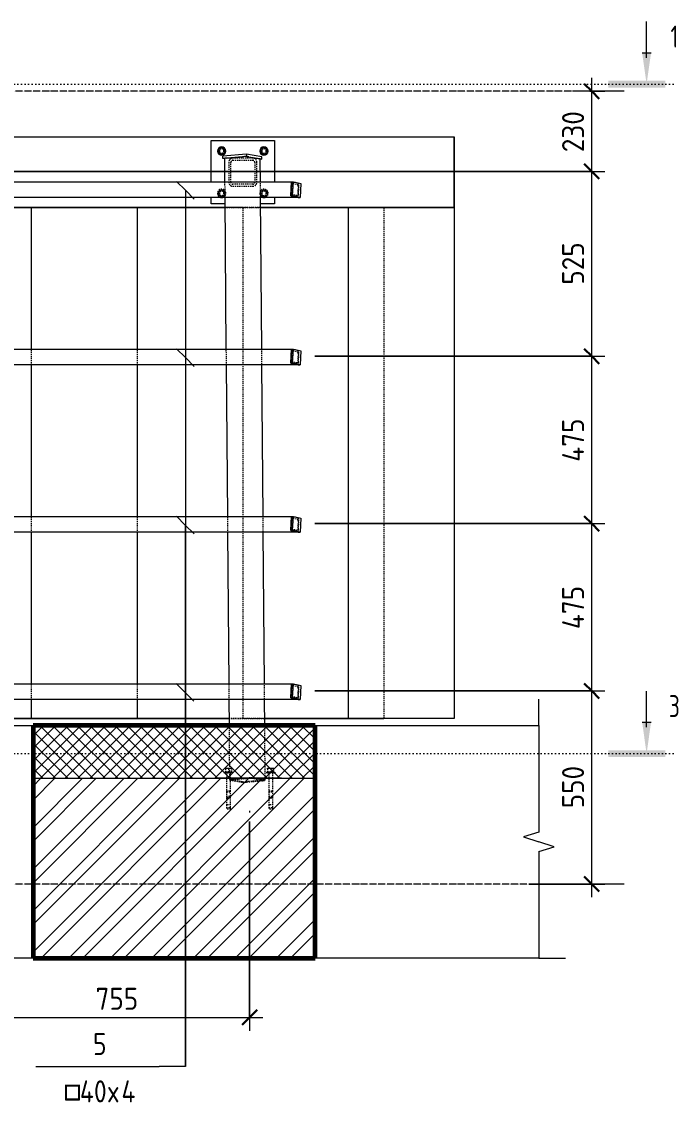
# Model space of a CAD drawing. Header units: millimetres. Extents: x 37710 to 88439, y -33428 to 33849.
# Drawn here: x 52605 to 54468, y 30525 to 33592 of the extents above; entities that cross this region are included whole.
import ezdxf

# ---------------------------------------------------------------- set-up
doc = ezdxf.new("R2010")
doc.units = ezdxf.units.MM
for name, pattern in [('01 Штриховая _4 мм_', [6, 3.5, -2.5]), ('02 Штрихпунктирная _20 мм_', [25, 20, -2.5, 0, -2.5]), ('04 Пунктир 10мм', [10, 0, -10])]:
    doc.linetypes.add(name, pattern=pattern)
for name, color, linetype, lineweight in [('AA_Dim', 7, 'Continuous', 9), ('AA_Dim-25', 7, 'Continuous', 9), ('AA_Linii', 7, 'Continuous', 9), ('AA_Oformlenie', 7, 'Continuous', 9), ('AA_Razrez', 7, 'Continuous', 9), ('AA_Vinoska', 7, 'Continuous', 9), ('AF_Balki', 7, 'Continuous', 20), ('AF_Element', 7, 'Continuous', 20), ('AF_Element_Опалубка', 253, 'Continuous', 20), ('AF_Perekritie', 7, 'Continuous', 20), ('AF_Stena', 7, 'Continuous', 60), ('AF_Stena_Опалубка', 253, 'Continuous', 20), ('KR_Colonna_KG', 7, 'Continuous', 20), ('KR_Detal', 7, 'Continuous', 20), ('KR_Fundament', 7, 'Continuous', 20), ('Оси', 7, 'Continuous', 9)]:
    doc.layers.add(name, color=color, linetype=linetype, lineweight=lineweight)
doc.styles.add('ISOCPEUR_1', font='isocpeur.ttf', dxfattribs={"width": 0.9, "height": 62.5})
doc.styles.add('ISOCPEUR_2', font='isocpeur.ttf', dxfattribs={"width": 0.85, "height": 62.5})
doc.styles.add('ISOCPEUR_3', font='isocpeur.ttf', dxfattribs={"width": 0.85, "height": 62.5})
doc.styles.add('ISOCPEUR_4', font='isocpeur.ttf', dxfattribs={"width": 0.7, "height": 62.5})
doc.dimstyles.new('05_Округл_5мм__прозр_', dxfattribs={"dimscale": 304.8, "dimtxt": 62.248823, "dimasz": 0.139436, "dimexe": 0.123031, "dimexo": 0.082021, "dimgap": 0.008202, "dimtad": 1, "dimdec": 0, "dimrnd": 5, "dimdsep": 46, "dimtxsty": 'ISOCPEUR_1', "dimblk1": 'OBLIQUE', "dimblk2": 'OBLIQUE', "dimsah": 1, "dimcen": 0.09, "dimdle": 0.123031, "dimazin": 0, "dimtfac": 1, "dimtdec": 4, "dimtix": 1, "dimtmove": 0, "dimatfit": 3, "dimfxl": 1, "dimtvp": 1, "dimtolj": 1, "dimtzin": 0, "dimlwd": 18, "dimlwe": 18, "dimarcsym": 2})

# ---------------------------------------------------------------- blocks, each defined once
blk = doc.blocks.new('Песок ср крупн - Песок ср крупн-3745068-Покрытие_КМ')
at = {"layer": 'AF_Element'}
for p, q in [((42840.1, 33065), (43239.6, 33065)), ((42840.1, 33065), (42840.1, 32662)), ((43340.9, 33065), (43989.1, 33065)), ((44090.4, 33065), (44400.6, 33065)), ((44400.6, 33065), (44440.1, 33065)), ((42840.1, 32619.6), (42840.1, 32187.1)), ((42840.1, 32144.7), (42840.1, 31712.1)), ((42840.1, 31669.8), (42840.1, 31615)), ((43251.3, 31615), (42840.1, 31615)), ((44000.8, 31615), (43352.6, 31615)), ((44400.6, 31615), (44102.1, 31615)), ((44440.1, 31615), (44400.6, 31615))]:
    blk.add_line(p, q, dxfattribs=at)
blk = doc.blocks.new('354_Прокат Лист _НесКаркас_РабПлоск_ - 354_Прокат Лист _НесКаркас_РабПлоск_-3812820-Покрытие_КМ')
at = {"layer": 'AF_Balki'}
for p, q in [((-40, -28.1), (-40, 90)), ((-40, 90), (140, 90)), ((140, 90), (140, -28.1)), ((-40, -90), (-40, -70.5)), ((-1, -90), (-40, -90)), ((140, -90), (100.2, -90)), ((140, -70.5), (140, -90))]:
    blk.add_line(p, q, dxfattribs=at)
blk = doc.blocks.new('354_Анкер клиновой _СоедНесК_РабПлоск_ - M12x120_20-3789180-Покрытие_КМ')
at = {"layer": 'KR_Detal'}
for start, end in [(120, 180), (90, 120), (60, 90), (360, 60), (180, 240), (240, 270), (270, 300), (300, 360)]:
    blk.add_arc((0, 0), 9, start, end, dxfattribs=at)
for points in [[(-9, 5.2), (-8.3, 5.6), (-6.8, 6.5), (-5.3, 7.3), (-4.5, 7.8)], [(-9, 0), (-9, 0.9), (-9, 2.7), (-9, 4.4), (-9, 5.2)], [(-4.5, 7.8), (-3.7, 8.2), (-2.2, 9.1), (-0.7, 10), (0, 10.4)], [(0, 10.4), (0.7, 10), (2.2, 9.1), (3.7, 8.2), (4.5, 7.8)], [(4.5, 7.8), (5.3, 7.3), (6.8, 6.5), (8.3, 5.6), (9, 5.2)], [(9, 5.2), (9, 4.4), (9, 2.7), (9, 0.9), (9, 0)], [(-9, -5.2), (-9, -4.4), (-9, -2.7), (-9, -0.9), (-9, 0)], [(-4.5, -7.8), (-5.3, -7.3), (-6.8, -6.5), (-8.3, -5.6), (-9, -5.2)], [(0, -10.4), (-0.7, -10), (-2.2, -9.1), (-3.7, -8.2), (-4.5, -7.8)], [(4.5, -7.8), (3.7, -8.2), (2.2, -9.1), (0.7, -10), (0, -10.4)], [(9, -5.2), (8.3, -5.6), (6.8, -6.5), (5.3, -7.3), (4.5, -7.8)], [(9, 0), (9, -0.9), (9, -2.7), (9, -4.4), (9, -5.2)]]:
    blk.add_open_spline(points, degree=3, dxfattribs=at)
blk = doc.blocks.new('354_Прокат Лист _НесКаркас_РабПлоск_ - 354_Прокат Лист _НесКаркас_РабПлоск_-3859046-Покрытие_КМ')
at = {"layer": 'AF_Balki'}
blk.add_line((44149.4, 31445), (43969.4, 31445), dxfattribs=at)
blk = doc.blocks.new('354_Прокат Лист _НесКаркас_РабПлоск_ - 354_Прокат Лист _НесКаркас_РабПлоск_-3844095-Покрытие_КМ')
at = {"layer": 'AF_Balki'}
for p, q in [((44176, 33098), (44178.4, 33137.8)), ((44178.4, 33137.8), (44183.4, 33137.8)), ((44181.1, 33098), (44183.4, 33137.8)), ((44183.4, 33137.8), (44204.8, 33133.4)), ((44204.8, 33133.4), (44202.5, 33093.6)), ((44181.1, 33098), (44176, 33098)), ((44176.2, 33098), (44197.4, 33093.6)), ((44202.5, 33093.6), (44181.1, 33098)), ((44197.4, 33093.6), (44202.3, 33093.6))]:
    blk.add_line(p, q, dxfattribs=at)
blk = doc.blocks.new('354_Прокат Лист _НесКаркас_РабПлоск_ - 354_Прокат Лист _НесКаркас_РабПлоск_-V11-Покрытие_КМ')
at = {"layer": 'AF_Balki'}
for p, q in [((44176, 32623.1), (44178.4, 32662.9)), ((44178.4, 32662.9), (44183.4, 32662.9)), ((44181.1, 32623.1), (44183.4, 32662.9)), ((44183.4, 32662.9), (44204.8, 32658.5)), ((44204.8, 32658.5), (44202.5, 32618.7)), ((44181.1, 32623.1), (44176, 32623.1)), ((44176.2, 32623.1), (44197.4, 32618.7)), ((44202.5, 32618.7), (44181.1, 32623.1)), ((44197.4, 32618.7), (44202.3, 32618.7))]:
    blk.add_line(p, q, dxfattribs=at)
blk = doc.blocks.new('354_Прокат Лист _НесКаркас_РабПлоск_ - 354_Прокат Лист _НесКаркас_РабПлоск_-V12-Покрытие_КМ')
at = {"layer": 'AF_Balki'}
for p, q in [((44176, 32148.2), (44178.4, 32188)), ((44178.4, 32188), (44183.4, 32188)), ((44181.1, 32148.2), (44183.4, 32188)), ((44183.4, 32188), (44204.8, 32183.6)), ((44204.8, 32183.6), (44202.5, 32143.8)), ((44181.1, 32148.2), (44176, 32148.2)), ((44176.2, 32148.2), (44197.4, 32143.8)), ((44202.5, 32143.8), (44181.1, 32148.2)), ((44197.4, 32143.8), (44202.3, 32143.8))]:
    blk.add_line(p, q, dxfattribs=at)
blk = doc.blocks.new('354_Прокат Лист _НесКаркас_РабПлоск_ - 354_Прокат Лист _НесКаркас_РабПлоск_-V13-Покрытие_КМ')
at = {"layer": 'AF_Balki'}
for p, q in [((44176, 31673.3), (44178.4, 31713)), ((44178.4, 31713), (44183.4, 31713)), ((44181.1, 31673.3), (44183.4, 31713)), ((44183.4, 31713), (44204.8, 31708.6)), ((44204.8, 31708.6), (44202.5, 31668.9)), ((44181.1, 31673.3), (44176, 31673.3)), ((44176.2, 31673.2), (44197.4, 31668.9)), ((44202.5, 31668.9), (44181.1, 31673.3)), ((44197.4, 31668.9), (44202.3, 31668.9))]:
    blk.add_line(p, q, dxfattribs=at)
blk = doc.blocks.new('354_Прокат Лист _НесКаркас_РабПлоск_ - 354_Прокат Лист _НесКаркас_РабПлоск_-V21-Покрытие_КМ')
at = {"layer": 'AF_Balki'}
for p, q in [((44050.8, 33215.8), (43983.3, 33210.3)), ((43983.4, 33204.4), (43983.3, 33210.3)), ((44050.8, 33209.8), (43983.4, 33204.4)), ((43987.7, 33203.6), (43983.6, 33204.3)), ((44093.8, 33208.4), (44050.8, 33215.8)), ((44050.8, 33215.8), (44050.8, 33209.8)), ((44050.8, 33209.8), (44093.9, 33202.5)), ((44093.8, 33202.4), (44089.3, 33202.1)), ((44093.9, 33202.5), (44093.8, 33208.4))]:
    blk.add_line(p, q, dxfattribs=at)
blk = doc.blocks.new('Лестница - Лестница-3665204-Покрытие_КМ')
at = {"layer": 'AF_Perekritie'}
for p, q in [((43440.1, 33065), (43340.9, 33065)), ((43440.1, 33065), (43740.1, 33065)), ((43440.1, 33065), (43440.1, 32662)), ((43740.1, 33065), (43989.1, 33065)), ((43740.1, 33065), (43740.1, 32662)), ((44090.4, 33065), (44340.1, 33065)), ((44340.1, 33065), (44640.1, 33065)), ((44340.1, 31615), (44340.1, 33065)), ((44640.1, 33065), (44640.1, 31615)), ((43440.1, 32619.6), (43440.1, 32187.1)), ((43740.1, 32619.6), (43740.1, 32187.1)), ((43440.1, 32144.7), (43440.1, 31712.1)), ((43740.1, 32144.7), (43740.1, 31712.1)), ((43440.1, 31669.8), (43440.1, 31615)), ((43740.1, 31669.8), (43740.1, 31615)), ((43352.6, 31615), (43440, 31615)), ((43740.1, 31615), (43440.1, 31615)), ((44000.8, 31615), (43740.1, 31615)), ((44340.1, 31615), (44102.1, 31615)), ((44640.1, 31615), (44340.1, 31615))]:
    blk.add_line(p, q, dxfattribs=at)
at = {"layer": 'AF_Perekritie', "linetype": '01 Штриховая _4 мм_'}
for p, q in [((44040, 33065), (43989.1, 33065)), ((43989.1, 33065), (44040.1, 33065)), ((44040.1, 33065), (44090.3, 33065)), ((44040.1, 33065), (44040.1, 31615)), ((43440.1, 32661.9), (43440.1, 32619.7)), ((43740.1, 32661.9), (43740.1, 32619.7)), ((43440.1, 32187), (43440.1, 32144.8)), ((43740.1, 32187), (43740.1, 32144.8)), ((43440.1, 31712), (43440.1, 31669.8)), ((43740.1, 31712), (43740.1, 31669.8)), ((44040.1, 31615), (44000.9, 31615)), ((44000.9, 31615), (44040, 31615)), ((44102.1, 31615), (44040.1, 31615))]:
    blk.add_line(p, q, dxfattribs=at)
blk = doc.blocks.new('354_Шайба_ГОСТ 11371-78_СоедНесК_РабПлоск_ - Шайба_ГОСТ 11371-78-V22-Покрытие_КМ')
at = {"layer": 'KR_Detal'}
for start, end in [(0, 180), (180, 0)]:
    blk.add_arc((0, 0), 12, start, end, dxfattribs=at)
at = {"layer": 'KR_Detal', "linetype": '01 Штриховая _4 мм_', "lineweight": 9}
for start, end in [(0, 180), (180, 360)]:
    blk.add_arc((0, 0), 6.5, start, end, dxfattribs=at)
blk = doc.blocks.new('354_Анкер клиновой _СоедНесК_РабПлоск_ - M12x120_20-V23-Покрытие_КМ')
at = {"layer": 'KR_Detal', "linetype": '01 Штриховая _4 мм_', "lineweight": 9}
for start, end in [(120, 180), (90, 120), (60, 90), (360, 60), (180, 240), (240, 270), (270, 300), (300, 360)]:
    blk.add_arc((0, 0), 9, start, end, dxfattribs=at)
for points in [[(-9, 5.2), (-8.3, 5.6), (-6.8, 6.5), (-5.3, 7.3), (-4.5, 7.8)], [(-9, 0), (-9, 0.9), (-9, 2.7), (-9, 4.4), (-9, 5.2)], [(-4.5, 7.8), (-3.7, 8.2), (-2.2, 9.1), (-0.7, 10), (0, 10.4)], [(0, 10.4), (0.7, 10), (2.2, 9.1), (3.7, 8.2), (4.5, 7.8)], [(4.5, 7.8), (5.3, 7.3), (6.8, 6.5), (8.3, 5.6), (9, 5.2)], [(9, 5.2), (9, 4.4), (9, 2.7), (9, 0.9), (9, 0)], [(-9, -5.2), (-9, -4.4), (-9, -2.7), (-9, -0.9), (-9, 0)], [(-4.5, -7.8), (-5.3, -7.3), (-6.8, -6.5), (-8.3, -5.6), (-9, -5.2)], [(0, -10.4), (-0.7, -10), (-2.2, -9.1), (-3.7, -8.2), (-4.5, -7.8)], [(4.5, -7.8), (3.7, -8.2), (2.2, -9.1), (0.7, -10), (0, -10.4)], [(9, -5.2), (8.3, -5.6), (6.8, -6.5), (5.3, -7.3), (4.5, -7.8)], [(9, 0), (9, -0.9), (9, -2.7), (9, -4.4), (9, -5.2)]]:
    blk.add_open_spline(points, degree=3, dxfattribs=at)
blk = doc.blocks.new('354_Шайба_ГОСТ 11371-78_СоедНесК_РабПлоск_ - Шайба_ГОСТ 11371-78-V24-Покрытие_КМ')
at = {"layer": 'KR_Detal', "linetype": '01 Штриховая _4 мм_', "lineweight": 9}
for radius, start, end in [(12, 0, 180), (6.5, 0, 180), (12, 299.1697, 0), (12, 180, 240.8303), (6.5, 180, 360)]:
    blk.add_arc((0, 0), radius, start, end, dxfattribs=at)
at = {"layer": 'KR_Detal'}
blk.add_arc((0, 0), 12, 241.0678, 298.9322, dxfattribs=at)
blk = doc.blocks.new('354_Анкер клиновой _СоедНесК_РабПлоск_ - M12x120_20-V25-Покрытие_КМ')
at = {"layer": 'KR_Detal', "linetype": '01 Штриховая _4 мм_', "lineweight": 9}
for p, q in [((43234.1, 31473.3), (43238.6, 31473.3)), ((43234.1, 31472.1), (43234.1, 31463.7)), ((43238.9, 31473.3), (43243.1, 31473.3)), ((43243.1, 31473.3), (43247.2, 31473.3)), ((43243.1, 31472.1), (43243.1, 31463.7)), ((43247.6, 31473.3), (43252.1, 31473.3)), ((43252.1, 31463.7), (43252.1, 31472.1)), ((43238.6, 31462.5), (43234.1, 31462.5)), ((43237.1, 31462.5), (43237.1, 31409.1)), ((43243.1, 31462.5), (43238.9, 31462.5)), ((43247.2, 31462.5), (43243.1, 31462.5)), ((43252.1, 31462.5), (43247.6, 31462.5)), ((43249.1, 31409.1), (43249.1, 31462.5)), ((43237.1, 31409.1), (43237.7, 31406.7)), ((43237.1, 31409.1), (43249.1, 31409.1)), ((43248.5, 31406.7), (43249.1, 31409.1)), ((43237.1, 31394.5), (43237.1, 31389.7)), ((43237.1, 31394.5), (43249.1, 31394.5)), ((43237.1, 31389.7), (43237.1, 31369.7)), ((43237.1, 31389.7), (43249.1, 31389.7)), ((43249.1, 31389.7), (43237.1, 31389.7)), ((43237.7, 31406.7), (43237.7, 31394.5)), ((43237.7, 31406.7), (43248.5, 31406.7)), ((43248.5, 31394.5), (43248.5, 31406.7)), ((43249.1, 31389.7), (43249.1, 31394.5)), ((43249.1, 31369.7), (43249.1, 31389.7)), ((43237.6, 31370.4), (43237.1, 31362.5)), ((43249.1, 31369.7), (43237.1, 31369.7)), ((43237.1, 31362.5), (43237.1, 31357.7)), ((43237.1, 31362.5), (43249.1, 31362.5)), ((43249.1, 31357.7), (43237.1, 31357.7)), ((43249.1, 31362.5), (43248.5, 31370.4)), ((43249.1, 31357.7), (43249.1, 31362.5))]:
    blk.add_line(p, q, dxfattribs=at)
for points in [[(43238.6, 31473.3), (43237.8, 31473.3), (43236.2, 31473.1), (43234.8, 31472.5), (43234.1, 31472.1)], [(43234.1, 31472.1), (43234.1, 31472.5), (43234.1, 31473.1), (43234.1, 31473.3), (43234.1, 31473.3)], [(43243.1, 31472.1), (43242.3, 31472.5), (43240.9, 31473.1), (43239.3, 31473.3), (43238.6, 31473.3)], [(43247.6, 31473.3), (43246.8, 31473.3), (43245.2, 31473.1), (43243.8, 31472.5), (43243.1, 31472.1)], [(43252.1, 31472.1), (43251.3, 31472.5), (43249.9, 31473.1), (43248.3, 31473.3), (43247.6, 31473.3)], [(43252.1, 31473.3), (43252.1, 31473.3), (43252.1, 31473.1), (43252.1, 31472.5), (43252.1, 31472.1)], [(43234.1, 31463.7), (43234.8, 31463.3), (43236.2, 31462.7), (43237.8, 31462.5), (43238.6, 31462.5)], [(43234.1, 31462.5), (43234.1, 31462.5), (43234.1, 31462.7), (43234.1, 31463.3), (43234.1, 31463.7)], [(43238.6, 31462.5), (43239.3, 31462.5), (43240.9, 31462.7), (43242.3, 31463.3), (43243.1, 31463.7)], [(43243.1, 31463.7), (43243.8, 31463.3), (43245.2, 31462.7), (43246.8, 31462.5), (43247.6, 31462.5)], [(43247.6, 31462.5), (43248.3, 31462.5), (43249.9, 31462.7), (43251.3, 31463.3), (43252.1, 31463.7)], [(43252.1, 31463.7), (43252.1, 31463.3), (43252.1, 31462.7), (43252.1, 31462.5), (43252.1, 31462.5)]]:
    blk.add_open_spline(points, degree=3, dxfattribs=at)
blk = doc.blocks.new('354_Шайба_ГОСТ 11371-78_СоедНесК_РабПлоск_ - Шайба_ГОСТ 11371-78-V26-Покрытие_КМ')
at = {"layer": 'KR_Detal', "linetype": '01 Штриховая _4 мм_', "lineweight": 9}
for p, q in [((43231.1, 31462.5), (43231.1, 31460)), ((43231.1, 31462.5), (43255.1, 31462.5)), ((43255.1, 31460), (43231.1, 31460)), ((43255.1, 31460), (43255.1, 31462.5))]:
    blk.add_line(p, q, dxfattribs=at)
blk = doc.blocks.new('253_Профиль гнутый сварной квадратный _НесКаркас_Балка_ - 80х6-3862067-Покрытие_КМ')
at = {"layer": 'AF_Balki'}
for p, q in [((43988, 33204), (43988.5, 33136.9)), ((43993.5, 33205.2), (44040.7, 33209)), ((44057.3, 33208.7), (44087.4, 33203.6)), ((44089.8, 33136.9), (44089.3, 33202.8)), ((43988.8, 33094.5), (43992.3, 32662)), ((44093.7, 32662), (44090.2, 33094.5)), ((43992.7, 32619.6), (43996.2, 32187.1)), ((44097.5, 32187.1), (44094, 32619.6)), ((43996.5, 32144.7), (44000, 31712.1)), ((44101.3, 31712.1), (44097.8, 32144.7)), ((44000.4, 31669.8), (44001, 31595)), ((44102.3, 31595), (44101.7, 31669.8))]:
    blk.add_line(p, q, dxfattribs=at)
at = {"layer": 'AF_Balki', "linetype": '01 Штриховая _4 мм_', "lineweight": 9}
for p, q in [((43988.5, 33136.8), (43988.8, 33094.6)), ((44090.2, 33094.6), (44089.8, 33136.8)), ((43992.3, 32661.9), (43992.7, 32619.7)), ((44094, 32619.7), (44093.7, 32661.9)), ((43996.2, 32187), (43996.5, 32144.8)), ((44097.8, 32144.8), (44097.5, 32187)), ((44000, 31712), (44000.4, 31669.8)), ((44101.7, 31669.8), (44101.3, 31712)), ((44001, 31595), (44002.2, 31440.7)), ((44103.5, 31439.5), (44102.3, 31595)), ((44004.1, 31439.9), (44034.3, 31434.8)), ((44054.9, 31445.7), (44007.7, 31441.9)), ((44039.3, 31435.2), (44009.2, 31440.4)), ((44011, 31441.3), (44058.2, 31445.1)), ((44094.8, 31438.9), (44047.6, 31435.1)), ((44050.8, 31434.5), (44098, 31438.3)), ((44066.4, 31445), (44096.6, 31439.8)), ((44101.7, 31440.3), (44071.5, 31445.4))]:
    blk.add_line(p, q, dxfattribs=at)
at = {"layer": 'AF_Balki'}
for centre, start_param, end_param in [((44000, 33204.1), 2.138552, 3.141593), ((44047.1, 33207.9), 0.567756, 2.138405), ((44077.3, 33202.7), 0.044157, 0.567756)]:
    blk.add_ellipse(centre, major_axis=(12, 0.1), ratio=0.114319, start_param=start_param, end_param=end_param, dxfattribs=at)
at = {"layer": 'AF_Balki', "linetype": '01 Штриховая _4 мм_', "lineweight": 9}
for centre, major_axis, start_param, end_param in [((44014.2, 31440.8), (12, 0.1), 2.138552, 3.103965), ((44014.2, 31440.8), (12, 0.1), 3.185749, 3.709348), ((44014.2, 31440.8), (6, 0.05), 2.138552, 3.709348), ((44061.4, 31444.6), (12, 0.1), 0.567756, 2.138552), ((44061.4, 31444.6), (6, 0.05), 0.567756, 2.138552), ((44091.5, 31439.4), (6, 0.05), 5.280145, 6.065543), ((44091.5, 31439.4), (6, 0.05), 0.044157, 0.567756), ((44091.5, 31439.4), (12, 0.1), 5.280145, 6.283185), ((44091.5, 31439.4), (12, 0.1), 0.044157, 0.567756), ((44044.4, 31435.6), (12, 0.1), 3.709348, 5.280145), ((44044.4, 31435.6), (6, 0.05), 3.709348, 5.280145)]:
    blk.add_ellipse(centre, major_axis=major_axis, ratio=0.114319, start_param=start_param, end_param=end_param, dxfattribs=at)
blk = doc.blocks.new('011_ЛинияОбрыва _ЭлУзла_Линия_ - Тип 1-3698684-Покрытие_КМ')
at = {"layer": 'AA_Oformlenie'}
for p, q in [((0, 0), (302.5, 0)), ((358.2, 0), (660, 0))]:
    blk.add_line(p, q, dxfattribs=at)
blk = doc.blocks.new('011_ЛинияОбрыва _ЭлУзла_Линия_ - Тип 1-3699770-Покрытие_КМ')
at = {"layer": 'AA_Oformlenie'}
blk.add_line((0, 0), (3692.5, 0), dxfattribs=at)
blk = doc.blocks.new('DIMBLOCK24-Покрытие_КМ')
at = {"layer": 'AA_Dim-25', "lineweight": 18}
for p, q in [((52495.3, 31391.2), (52495.3, 30728.8)), ((52495.3, 30766.3), (52495.3, 31391.2)), ((53251.7, 31322.8), (53251.7, 30728.8)), ((53251.7, 30766.3), (53251.7, 31322.8)), ((52495.3, 30766.3), (53289.2, 30766.3))]:
    blk.add_line(p, q, dxfattribs=at)
at = {"layer": 'AA_Dim-25', "lineweight": 30}
for p, q in [((52495.3, 30766.3), (52474.1, 30745.1)), ((52495.3, 30766.3), (52516.6, 30787.6)), ((53251.7, 30766.3), (53230.5, 30745.1)), ((53251.7, 30766.3), (53273, 30787.6))]:
    blk.add_line(p, q, dxfattribs=at)
at = {"layer": 'AA_Dim-25', "color": 0, "lineweight": 18, "insert": (52814.3, 30850.5), "char_height": 62.5, "width": 142.215, "attachment_point": 1, "line_spacing_factor": 1.149209, "style": 'ISOCPEUR_1'}
blk.add_mtext('755', dxfattribs=at)
blk = doc.blocks.new('_Oblique')
at = {"color": 0, "linetype": 'ByBlock', "lineweight": -2}
blk.add_line((-0.5, -0.5), (0.5, 0.5), dxfattribs=at)
blk = doc.blocks.new('043_М_Балки_Полка - Позиция_Наименование_дп14 _засечки_-3817503-Покрытие_КМ')
at = {"layer": 'AA_Vinoska'}
blk.add_line((-7, 0), (7, 0), dxfattribs=at)
blk = doc.blocks.new('DIMBLOCK25-Покрытие_КМ')
at = {"layer": 'AA_Dim-25', "lineweight": 30}
for p, q in [((54222.2, 31693.1), (54201, 31714.4)), ((54222.2, 31693.1), (54243.5, 31671.9)), ((54222.2, 31145), (54201, 31166.2)), ((54222.2, 31145), (54243.5, 31123.7))]:
    blk.add_line(p, q, dxfattribs=at)
at = {"layer": 'AA_Dim-25', "lineweight": 18}
for p, q in [((53436.6, 31693.1), (54259.7, 31693.1)), ((54222.2, 31693.1), (53436.6, 31693.1)), ((54222.2, 31107.5), (54222.2, 31693.1)), ((54044.1, 31145), (54259.7, 31145)), ((54222.2, 31145), (54044.1, 31145))]:
    blk.add_line(p, q, dxfattribs=at)
at = {"layer": 'AA_Dim-25', "color": 0, "lineweight": 18, "insert": (54138.1, 31359.8), "char_height": 62.5, "width": 142.215, "attachment_point": 1, "rotation": 90, "line_spacing_factor": 1.149209, "style": 'ISOCPEUR_1'}
blk.add_mtext('550', dxfattribs=at)
blk = doc.blocks.new('DIMBLOCK26-Покрытие_КМ')
at = {"layer": 'AA_Dim-25', "lineweight": 30}
for p, q in [((54222.2, 32168.1), (54201, 32189.3)), ((54222.2, 32168.1), (54243.5, 32146.8)), ((54222.2, 31693.1), (54201, 31714.4)), ((54222.2, 31693.1), (54243.5, 31671.9))]:
    blk.add_line(p, q, dxfattribs=at)
at = {"layer": 'AA_Dim-25', "lineweight": 18}
for p, q in [((53436.6, 32168.1), (54259.7, 32168.1)), ((54222.2, 32168.1), (53436.6, 32168.1)), ((54222.2, 31693.1), (54222.2, 32168.1)), ((53436.6, 31693.1), (54259.7, 31693.1)), ((54222.2, 31693.1), (53436.6, 31693.1))]:
    blk.add_line(p, q, dxfattribs=at)
at = {"layer": 'AA_Dim-25', "color": 0, "lineweight": 18, "insert": (54138.1, 31868.4), "char_height": 62.5, "width": 149.397, "attachment_point": 1, "rotation": 90, "line_spacing_factor": 1.149209, "style": 'ISOCPEUR_1'}
blk.add_mtext('475', dxfattribs=at)
blk = doc.blocks.new('DIMBLOCK27-Покрытие_КМ')
at = {"layer": 'AA_Dim-25', "lineweight": 18}
for p, q in [((53436.6, 32643), (54259.7, 32643)), ((54222.2, 32643), (53436.6, 32643)), ((54222.2, 32168.1), (54222.2, 32643)), ((53436.6, 32168.1), (54259.7, 32168.1)), ((54222.2, 32168.1), (53436.6, 32168.1))]:
    blk.add_line(p, q, dxfattribs=at)
at = {"layer": 'AA_Dim-25', "lineweight": 30}
for p, q in [((54222.2, 32643), (54201, 32664.2)), ((54222.2, 32643), (54243.5, 32621.7)), ((54222.2, 32168.1), (54201, 32189.3)), ((54222.2, 32168.1), (54243.5, 32146.8))]:
    blk.add_line(p, q, dxfattribs=at)
at = {"layer": 'AA_Dim-25', "color": 0, "lineweight": 18, "insert": (54138.1, 32343.3), "char_height": 62.5, "width": 149.397, "attachment_point": 1, "rotation": 90, "line_spacing_factor": 1.149209, "style": 'ISOCPEUR_1'}
blk.add_mtext('475', dxfattribs=at)
blk = doc.blocks.new('DIMBLOCK28-Покрытие_КМ')
at = {"layer": 'AA_Dim-25', "lineweight": 30}
for p, q in [((54222.2, 33167.2), (54201, 33188.4)), ((54222.2, 33167.2), (54243.5, 33145.9)), ((54222.2, 32643), (54201, 32664.2)), ((54222.2, 32643), (54243.5, 32621.7))]:
    blk.add_line(p, q, dxfattribs=at)
at = {"layer": 'AA_Dim-25', "lineweight": 18}
for p, q in [((47697.3, 33167.2), (54259.7, 33167.2)), ((54222.2, 33167.2), (47697.3, 33167.2)), ((54222.2, 32643), (54222.2, 33167.2)), ((53436.6, 32643), (54259.7, 32643)), ((54222.2, 32643), (53436.6, 32643))]:
    blk.add_line(p, q, dxfattribs=at)
at = {"layer": 'AA_Dim-25', "color": 0, "lineweight": 18, "insert": (54138.1, 32845.8), "char_height": 62.5, "width": 142.215, "attachment_point": 1, "rotation": 90, "line_spacing_factor": 1.149209, "style": 'ISOCPEUR_1'}
blk.add_mtext('525', dxfattribs=at)
blk = doc.blocks.new('DIMBLOCK29-Покрытие_КМ')
at = {"layer": 'AA_Dim-25', "lineweight": 18}
for p, q in [((54222.2, 33167.2), (54222.2, 33432.5)), ((54217.2, 33395), (54259.7, 33395)), ((54222.2, 33395), (54217.2, 33395)), ((47697.3, 33167.2), (54259.7, 33167.2)), ((54222.2, 33167.2), (47697.3, 33167.2))]:
    blk.add_line(p, q, dxfattribs=at)
at = {"layer": 'AA_Dim-25', "lineweight": 30}
for p, q in [((54222.2, 33395), (54201, 33416.2)), ((54222.2, 33395), (54243.5, 33373.7)), ((54222.2, 33167.2), (54201, 33188.4)), ((54222.2, 33167.2), (54243.5, 33145.9))]:
    blk.add_line(p, q, dxfattribs=at)
at = {"layer": 'AA_Dim-25', "color": 0, "lineweight": 18, "insert": (54138.1, 33221.8), "char_height": 62.5, "width": 142.215, "attachment_point": 1, "rotation": 90, "line_spacing_factor": 1.149209, "style": 'ISOCPEUR_1'}
blk.add_mtext('230', dxfattribs=at)
blk = doc.blocks.new('Разрез - Номер узла_ спереди-394134-Покрытие_КМ')
at = {"layer": 'AA_Razrez'}
for points in [[(7.33, 0.4), (7.33, -0.39), (0.87, -0.39), (0.87, 0.4)], [(3.5, -3.53), (2.5, -3.53), (3, 0)]]:
    blk.add_hatch(color=256, dxfattribs=at).paths.add_polyline_path(points)
for p, q in [((2.5, -3.53), (3.5, -3.53)), ((3, -3), (3, -7.1))]:
    blk.add_line(p, q, dxfattribs=at)

msp = doc.modelspace()

# ---------------------------------------------------------------- hatches: boundary and pattern name
at = {"layer": 'AF_Stena', "lineweight": 9}
h = msp.add_hatch(dxfattribs=at)
h.set_pattern_fill('FP_1', color=256, style=0, pattern_type=2)
h.set_pattern_definition([(45, (9192.264, 0), (-17.67767, 17.67767), []), (135, (9192.264, 0), (-17.67767, -17.67767), [])])
h.paths.add_polyline_path([(53199.086, 31445), (53437.3254, 31445), (53437.3254, 31595), (52637.3254, 31595), (52637.3254, 31445), (53185.5928, 31445)])
h.paths.add_polyline_path([(50770.3159, 31445), (50867.3254, 31445), (50867.3254, 31595), (49217.3254, 31595), (49217.3254, 31445), (50743.3296, 31445)])
h = msp.add_hatch(dxfattribs=at)
h.set_pattern_fill('FP_2', color=256, style=0, pattern_type=2)
h.set_pattern_definition([(45, (9192.26, 0), (-58.93311, 58.93311), []), (45, (9231.55, 0), (-58.93311, 58.93311), [])])
h.paths.add_polyline_path([(53437.3254, 30935), (53437.3254, 31445), (52637.3254, 31445), (52637.3254, 30935), (53064.1543, 30935)])
h.paths.add_polyline_path([(50867.3254, 30935), (50867.3254, 31445), (49217.3254, 31445), (49217.3254, 30935), (50324.1711, 30935), (50324.1711, 30954.6264), (50352.3254, 30954.6264), (50352.3254, 30935), (50366.0754, 30978.3013), (50379.8254, 30935), (50473.4662, 30935)])

# ---------------------------------------------------------------- linework, layer by layer
at = {"layer": 'AA_Linii', "lineweight": 20}
msp.add_line((53251.7101, 31352.842), (53251.7101, 31347.842), dxfattribs=at)
at = {"layer": 'AA_Razrez', "linetype": '04 Пунктир 10мм'}
for p, q in [((54452.8183, 33415), (47053.0379, 33415)), ((54452.8183, 31515), (47088.6624, 31515))]:
    msp.add_line(p, q, dxfattribs=at)
at = {"layer": 'AA_Vinoska'}
for p, q in [((53069.6554, 33113.6486), (53044.6554, 33138.6486)), ((53069.6554, 33113.6486), (53094.6554, 33088.6486)), ((53069.6554, 33113.6486), (53069.6554, 30627.1304)), ((53069.2742, 32638.7476), (53044.2742, 32663.7476)), ((53069.2742, 32638.7476), (53094.2742, 32613.7476)), ((53069.2742, 32638.7476), (53069.2742, 30627.1304)), ((53068.8897, 32163.8486), (53043.8897, 32188.8486)), ((53068.8897, 32163.8486), (53093.8897, 32138.8486)), ((53068.8897, 32163.8486), (53068.8897, 30627.1304)), ((53068.7149, 31688.8837), (53043.7149, 31713.8837)), ((53068.7149, 31688.8837), (53093.7149, 31663.8837)), ((53068.7149, 31688.8837), (53068.7149, 30627.1304)), ((54072.3254, 31595), (54072.3254, 31670)), ((54072.3254, 31292.5), (54029.0242, 31278.75)), ((54029.0242, 31278.75), (54072.3254, 31265)), ((54115.6505, 31250.9228), (54072.3254, 31265)), ((54072.3254, 31236.8457), (54115.6505, 31250.9228)), ((54072.3254, 30935), (54147.3254, 30935)), ((53069.6554, 30627.1304), (52995.3707, 30627.1304)), ((53068.7149, 30627.1304), (52995.3707, 30627.1304)), ((53068.8897, 30627.1304), (52995.3707, 30627.1304)), ((53069.2742, 30627.1304), (52995.3707, 30627.1304))]:
    msp.add_line(p, q, dxfattribs=at)
at = {"layer": 'AF_Balki'}
for p, q in [((53370.5985, 33136.9521), (51808.7917, 33136.9521)), ((53370.1778, 33129.8258), (53368.7696, 33105.9693)), ((51820.2006, 33094.4745), (53385.8592, 33094.4745)), ((53372.5726, 33097.1435), (53385.3898, 33094.5224)), ((53370.5985, 32662.0511), (51808.7918, 32662.0511)), ((53370.1778, 32654.9248), (53368.7696, 32631.0683)), ((51820.2007, 32619.5735), (53385.8591, 32619.5735)), ((53372.5725, 32622.2425), (53385.3897, 32619.6213)), ((53370.5984, 32187.152), (51808.7919, 32187.152)), ((53370.1778, 32180.0257), (53368.7695, 32156.1693)), ((51820.2007, 32144.6744), (53385.859, 32144.6744)), ((53372.5725, 32147.3434), (53385.3896, 32144.7223)), ((53370.5984, 31712.1871), (51808.7919, 31712.1871)), ((53370.1778, 31705.0609), (53368.7695, 31681.2044)), ((51820.2007, 31669.7096), (53385.859, 31669.7096)), ((53372.5725, 31672.3786), (53385.3896, 31669.7574))]:
    msp.add_line(p, q, dxfattribs=at)
at = {"layer": 'AF_Balki', "linetype": '01 Штриховая _4 мм_', "lineweight": 9}
for p, q in [((53374.4502, 33136.9521), (53370.6403, 33136.9521)), ((53370.9058, 33105.5325), (53372.314, 33129.3889)), ((53374.685, 33132.9281), (53387.5022, 33130.307)), ((53387.7369, 33134.2831), (53374.9197, 33136.9042)), ((53389.4037, 33125.8941), (53387.9954, 33102.0376)), ((53390.1316, 33101.6008), (53391.5399, 33125.4572)), ((53385.6245, 33098.4984), (53372.8073, 33101.1196)), ((53374.4502, 32662.0511), (53370.6403, 32662.0511)), ((53370.9058, 32630.6315), (53372.314, 32654.4879)), ((53374.6849, 32658.0271), (53387.502, 32655.406)), ((53387.7368, 32659.3821), (53374.9196, 32662.0032)), ((53389.4035, 32650.9931), (53387.9953, 32627.1366)), ((53390.1315, 32626.6998), (53391.5397, 32650.5562)), ((53385.6244, 32623.5974), (53372.8073, 32626.2185)), ((53374.4501, 32187.152), (53370.6403, 32187.152)), ((53370.9057, 32155.7324), (53372.314, 32179.5888)), ((53374.6848, 32183.1281), (53387.5019, 32180.5069)), ((53387.7366, 32184.483), (53374.9195, 32187.1041)), ((53389.4034, 32176.094), (53387.9952, 32152.2376)), ((53390.1314, 32151.8007), (53391.5396, 32175.6571)), ((53385.6243, 32148.6983), (53372.8072, 32151.3195)), ((53374.4501, 31712.1871), (53370.6403, 31712.1871)), ((53370.9057, 31680.7676), (53372.314, 31704.624)), ((53374.6848, 31708.1632), (53387.5019, 31705.5421)), ((53387.7366, 31709.5182), (53374.9195, 31712.1393)), ((53389.4034, 31701.1292), (53387.9952, 31677.2727)), ((53390.1314, 31676.8359), (53391.5396, 31700.6923)), ((53385.6243, 31673.7335), (53372.8072, 31676.3546))]:
    msp.add_line(p, q, dxfattribs=at)
for centre, major_axis, ratio, start_param, end_param in [((53374.4502, 33128.9521), (0, 8), 0.537264114, 0.067831337, 1.461364183), ((53374.4502, 33128.9521), (0, 4), 0.537264114, 6.173753163, 7.74454949), ((53374.4502, 33128.9521), (0, 8), 0.537264114, 6.173753163, 6.283185307), ((53387.2675, 33126.3309), (0, 4), 0.537264114, 4.602956836, 6.173753163), ((53387.2675, 33126.3309), (0, 8), 0.537264114, 4.602956836, 6.173753163), ((53373.042, 33105.0956), (0, 8), 0.537264114, 1.461364183, 3.032160509), ((53373.042, 33105.0956), (0, 4), 0.537264114, 1.461364183, 3.032160509), ((53385.8592, 33102.4745), (0, 4), 0.537264114, 3.032160509, 4.602956836), ((53385.8592, 33102.4745), (0, 8), 0.537264114, 3.141592654, 4.602956836), ((53374.4502, 32654.0511), (0, 8), 0.5372616, 0.067831469, 1.461364183), ((53374.4502, 32654.0511), (0, 4), 0.5372616, 6.173753163, 7.74454949), ((53374.4502, 32654.0511), (0, 8), 0.5372616, 6.173753163, 6.283185307), ((53387.2673, 32651.4299), (0, 4), 0.5372616, 4.602956836, 6.173753163), ((53387.2673, 32651.4299), (0, 8), 0.5372616, 4.602956836, 6.173753163), ((53373.042, 32630.1946), (0, 8), 0.5372616, 1.461364183, 3.032160509), ((53373.042, 32630.1946), (0, 4), 0.5372616, 1.461364183, 3.032160509), ((53385.8591, 32627.5735), (0, 4), 0.5372616, 3.032160509, 4.602956836), ((53385.8591, 32627.5735), (0, 8), 0.5372616, 3.141592654, 4.602956836), ((53374.4501, 32179.152), (0, 8), 0.537259011, 0.067831605, 1.461364183), ((53374.4501, 32179.152), (0, 4), 0.537259011, 6.173753163, 7.74454949), ((53374.4501, 32179.152), (0, 8), 0.537259011, 6.173753163, 6.283185307), ((53387.2672, 32176.5309), (0, 4), 0.537259011, 4.602956836, 6.173753163), ((53387.2672, 32176.5309), (0, 8), 0.537259011, 4.602956836, 6.173753163), ((53373.0419, 32155.2956), (0, 8), 0.537259011, 1.461364183, 3.032160509), ((53373.0419, 32155.2956), (0, 4), 0.537259011, 1.461364183, 3.032160509), ((53385.859, 32152.6744), (0, 4), 0.537259011, 3.032160509, 4.602956836), ((53385.859, 32152.6744), (0, 8), 0.537259011, 3.141592654, 4.602956836), ((53374.4501, 31704.1871), (0, 8), 0.537258866, 0.067831612, 1.461364183), ((53374.4501, 31704.1871), (0, 4), 0.537258866, 6.173753163, 7.74454949), ((53374.4501, 31704.1871), (0, 8), 0.537258866, 6.173753163, 6.283185307), ((53387.2672, 31701.566), (0, 4), 0.537258866, 4.602956836, 6.173753163), ((53387.2672, 31701.566), (0, 8), 0.537258866, 4.602956836, 6.173753163), ((53373.0419, 31680.3307), (0, 8), 0.537258866, 1.461364183, 3.032160509), ((53373.0419, 31680.3307), (0, 4), 0.537258866, 1.461364183, 3.032160509), ((53385.859, 31677.7096), (0, 4), 0.537258866, 3.032160509, 4.602956836), ((53385.859, 31677.7096), (0, 8), 0.537258866, 3.141592654, 4.602956836)]:
    msp.add_ellipse(centre, major_axis=major_axis, ratio=ratio, start_param=start_param, end_param=end_param, dxfattribs=at)
at = {"layer": 'AF_Stena', "linetype": '01 Штриховая _4 мм_', "lineweight": 20}
for p, q in [((53282.5764, 33065), (53181.4107, 33065)), ((53632.3254, 33065), (53632.3254, 31615))]:
    msp.add_line(p, q, dxfattribs=at)
at = {"layer": 'AF_Stena_Опалубка'}
for p, q in [((47872.3254, 33265), (53832.3254, 33265)), ((53832.3254, 33065), (53832.3254, 33265)), ((53181.3611, 33065), (52533.1202, 33065)), ((53832.3254, 33065), (53282.626, 33065)), ((50867.3254, 31595), (52637.3254, 31595)), ((53437.3254, 31595), (54072.3254, 31595)), ((52637.3254, 31445), (53437.3254, 31445)), ((52637.3254, 30935), (50867.3254, 30935)), ((54072.3254, 30935), (53437.3254, 30935))]:
    msp.add_line(p, q, dxfattribs=at)
at = {"layer": 'AF_Stena_Опалубка', "lineweight": 60}
for p, q in [((53437.3254, 31595), (52637.3254, 31595)), ((52637.3254, 31595), (52637.3254, 30935)), ((53437.3254, 30935), (53437.3254, 31595)), ((52637.3254, 30935), (53437.3254, 30935))]:
    msp.add_line(p, q, dxfattribs=at)
at = {"layer": 'KR_Colonna_KG', "linetype": '01 Штриховая _4 мм_', "lineweight": 9}
for p, q in [((53192.3254, 33193), (53192.3254, 33137)), ((53198.3254, 33137), (53198.3254, 33193)), ((53260.3254, 33205), (53204.3254, 33205)), ((53204.3254, 33199), (53260.3254, 33199)), ((53266.3254, 33193), (53266.3254, 33137)), ((53272.3254, 33137), (53272.3254, 33193)), ((53260.3254, 33131), (53204.3254, 33131)), ((53204.3254, 33125), (53260.3254, 33125))]:
    msp.add_line(p, q, dxfattribs=at)
for centre, radius, start, end in [((53204.3254, 33193), 12, 90, 180), ((53204.3254, 33193), 6, 90, 180), ((53260.3254, 33193), 12, 0, 90), ((53260.3254, 33193), 6, 0, 90), ((53204.3254, 33137), 12, 180, 270), ((53204.3254, 33137), 6, 180, 270), ((53260.3254, 33137), 12, 270, 0), ((53260.3254, 33137), 6, 270, 0)]:
    msp.add_arc(centre, radius, start, end, dxfattribs=at)
at = {"layer": 'KR_Fundament'}
for p, q in [((47672.3254, 33265), (53832.3254, 33265)), ((53832.3254, 33265), (53832.3254, 31615)), ((52544.8793, 31615), (53193.1007, 31615)), ((53294.3815, 31615), (53632.3254, 31615)), ((53832.3254, 31615), (53632.375, 31615))]:
    msp.add_line(p, q, dxfattribs=at)
at = {"layer": 'KR_Fundament', "linetype": '01 Штриховая _4 мм_', "lineweight": 9}
msp.add_line((53193.1504, 31615), (53294.3319, 31615), dxfattribs=at)
at = {"layer": 'Оси', "linetype": '02 Штрихпунктирная _20 мм_'}
for p, q in [((54188.7819, 33395), (47579.7038, 33395)), ((54188.7819, 31145), (47579.7038, 31145))]:
    msp.add_line(p, q, dxfattribs=at)
at = {"layer": 'Оси'}
for p, q in [((54313.7819, 33395), (54188.7819, 33395)), ((54313.7819, 31145), (54188.7819, 31145))]:
    msp.add_line(p, q, dxfattribs=at)

# ---------------------------------------------------------------- block references
at = {"layer": 'AA_Oformlenie'}
for name, p, rotation in [('011_ЛинияОбрыва _ЭлУзла_Линия_ - Тип 1-3698684-Покрытие_КМ', (54072.3254, 31595), 270), ('011_ЛинияОбрыва _ЭлУзла_Линия_ - Тип 1-3699770-Покрытие_КМ', (54072.3254, 30935), 180)]:
    msp.add_blockref(name, p, dxfattribs=dict(at, rotation=rotation))
at = {"layer": 'AA_Razrez', "xscale": 24.99999999999999, "yscale": 24.99999999999999, "zscale": 24.99999999999999, "rotation": 180}
for p in [(54452.8183, 33415), (54452.8183, 31515)]:
    msp.add_blockref('Разрез - Номер узла_ спереди-394134-Покрытие_КМ', p, dxfattribs=at)
at = {"layer": 'AA_Vinoska', "xscale": 24.99999999999999, "yscale": 24.99999999999999, "zscale": 24.99999999999999}
msp.add_blockref('043_М_Балки_Полка - Позиция_Наименование_дп14 _засечки_-3817503-Покрытие_КМ', (52820.3707, 30627.1304), dxfattribs=at)
at = {"layer": 'AF_Balki'}
for name, p in [('354_Прокат Лист _НесКаркас_РабПлоск_ - 354_Прокат Лист _НесКаркас_РабПлоск_-3812820-Покрытие_КМ', (53182.3254, 33165)), ('354_Прокат Лист _НесКаркас_РабПлоск_ - 354_Прокат Лист _НесКаркас_РабПлоск_-V21-Покрытие_КМ', (9192.2638, 0)), ('354_Прокат Лист _НесКаркас_РабПлоск_ - 354_Прокат Лист _НесКаркас_РабПлоск_-3844095-Покрытие_КМ', (9192.2638, 0)), ('354_Прокат Лист _НесКаркас_РабПлоск_ - 354_Прокат Лист _НесКаркас_РабПлоск_-V11-Покрытие_КМ', (9192.2638, 0)), ('354_Прокат Лист _НесКаркас_РабПлоск_ - 354_Прокат Лист _НесКаркас_РабПлоск_-V12-Покрытие_КМ', (9192.2638, 0)), ('354_Прокат Лист _НесКаркас_РабПлоск_ - 354_Прокат Лист _НесКаркас_РабПлоск_-V13-Покрытие_КМ', (9192.2638, 0)), ('354_Прокат Лист _НесКаркас_РабПлоск_ - 354_Прокат Лист _НесКаркас_РабПлоск_-3859046-Покрытие_КМ', (9192.2638, 0))]:
    msp.add_blockref(name, p, dxfattribs=at)
at = {"layer": 'AF_Balki', "linetype": '01 Штриховая _4 мм_', "lineweight": 9}
msp.add_blockref('253_Профиль гнутый сварной квадратный _НесКаркас_Балка_ - 80х6-3862067-Покрытие_КМ', (9192.2638, 0), dxfattribs=at)
at = {"layer": 'AF_Element_Опалубка'}
msp.add_blockref('Песок ср крупн - Песок ср крупн-3745068-Покрытие_КМ', (9192.2638, 0), dxfattribs=at)
at = {"layer": 'AF_Perekritie', "linetype": '01 Штриховая _4 мм_'}
msp.add_blockref('Лестница - Лестница-3665204-Покрытие_КМ', (9192.2638, 0), dxfattribs=at)
at = {"layer": 'KR_Detal', "linetype": '01 Штриховая _4 мм_', "lineweight": 9}
for name, p in [('354_Шайба_ГОСТ 11371-78_СоедНесК_РабПлоск_ - Шайба_ГОСТ 11371-78-V22-Покрытие_КМ', (53172.3254, 33225)), ('354_Шайба_ГОСТ 11371-78_СоедНесК_РабПлоск_ - Шайба_ГОСТ 11371-78-V22-Покрытие_КМ', (53292.3254, 33225)), ('354_Шайба_ГОСТ 11371-78_СоедНесК_РабПлоск_ - Шайба_ГОСТ 11371-78-V24-Покрытие_КМ', (53172.3254, 33105)), ('354_Анкер клиновой _СоедНесК_РабПлоск_ - M12x120_20-V23-Покрытие_КМ', (53172.3254, 33105)), ('354_Шайба_ГОСТ 11371-78_СоедНесК_РабПлоск_ - Шайба_ГОСТ 11371-78-V24-Покрытие_КМ', (53292.3254, 33105)), ('354_Анкер клиновой _СоедНесК_РабПлоск_ - M12x120_20-V23-Покрытие_КМ', (53292.3254, 33105)), ('354_Анкер клиновой _СоедНесК_РабПлоск_ - M12x120_20-V25-Покрытие_КМ', (9948.6498, 0)), ('354_Анкер клиновой _СоедНесК_РабПлоск_ - M12x120_20-V25-Покрытие_КМ', (9948.6499, 0)), ('354_Анкер клиновой _СоедНесК_РабПлоск_ - M12x120_20-V25-Покрытие_КМ', (10068.6498, 0)), ('354_Анкер клиновой _СоедНесК_РабПлоск_ - M12x120_20-V25-Покрытие_КМ', (10068.6499, 0)), ('354_Шайба_ГОСТ 11371-78_СоедНесК_РабПлоск_ - Шайба_ГОСТ 11371-78-V26-Покрытие_КМ', (9948.6498, 0)), ('354_Шайба_ГОСТ 11371-78_СоедНесК_РабПлоск_ - Шайба_ГОСТ 11371-78-V26-Покрытие_КМ', (9948.6499, 0)), ('354_Шайба_ГОСТ 11371-78_СоедНесК_РабПлоск_ - Шайба_ГОСТ 11371-78-V26-Покрытие_КМ', (10068.6498, 0)), ('354_Шайба_ГОСТ 11371-78_СоедНесК_РабПлоск_ - Шайба_ГОСТ 11371-78-V26-Покрытие_КМ', (10068.6499, 0))]:
    msp.add_blockref(name, p, dxfattribs=at)
at = {"layer": 'KR_Detal'}
for p in [(53172.3254, 33225), (53292.3254, 33225)]:
    msp.add_blockref('354_Анкер клиновой _СоедНесК_РабПлоск_ - M12x120_20-3789180-Покрытие_КМ', p, dxfattribs=at)

# ---------------------------------------------------------------- texts
at = {"layer": 'AA_Razrez', "char_height": 62.5, "attachment_point": 1, "style": 'ISOCPEUR_4'}
for s, insert, width in [('\\fISOCPEUR|b0|i0|c204|p34|;\\W.7;1', (54445.804, 33581.1728), 26.656109), ('\\fISOCPEUR|b0|i0|c204|p34|;\\W.7;3', (54441.254, 31681.1728), 37.879734)]:
    msp.add_mtext(s, dxfattribs=dict(at, insert=insert, width=width))
at = {"layer": 'AA_Vinoska', "char_height": 62.5, "attachment_point": 1}
for s, insert, width, style in [('\\fISOCPEUR|b0|i0|c204|p34|;\\W.85;5', (52807.2483, 30722.0647), 45.99682, 'ISOCPEUR_2'), ('40', (52769.9324, 30587.7906), 97.104398, 'ISOCPEUR_2'), ('\\fISOCPEUR|b0|i0|c204|p34|;\\W.85;4', (52888.0027, 30587.7906), 51.107578, 'ISOCPEUR_2'), ('\\fISOCPEUR|b0|i0|c130|p34|;\\W.85;□', (52722.142, 30587.7906), 57.921922, 'ISOCPEUR_3'), ('\\fISOCPEUR|b0|i0|c204|p34|;\\W.85;х', (52850.0516, 30587.7906), 45.99682, 'ISOCPEUR_2')]:
    msp.add_mtext(s, dxfattribs=dict(at, insert=insert, width=width, style=style))

# ---------------------------------------------------------------- dimensions: what is measured, and where the dimension line sits
at = {"layer": 'AA_Dim', "lineweight": 18}
for base, p1, p2, override, picture, middle in [((54222.2389, 33395), (47672.3254, 33167.1843), (54192.1868, 33395), {"dimpost": '<>', "dimfxl": 6523.840326}, 'DIMBLOCK29-Покрытие_КМ', (54188.4889, 33281.0921)), ((54222.2389, 33167.1843), (53411.6445, 32642.9965), (47672.3254, 33167.1843), {"dimpost": '<>', "dimfxl": 5763.207081}, 'DIMBLOCK28-Покрытие_КМ', (54188.4889, 32905.0904)), ((54222.2389, 32642.9965), (53411.6445, 32168.0975), (53411.6445, 32642.9965), {"dimpost": '<>', "dimfxl": 474.89906}, 'DIMBLOCK27-Покрытие_КМ', (54188.4889, 32405.547)), ((54222.2389, 32168.0975), (53411.6445, 31693.1326), (53411.6445, 32168.0975), {"dimpost": '<>', "dimfxl": 474.964854}, 'DIMBLOCK26-Покрытие_КМ', (54188.4889, 31930.6151)), ((54222.2389, 31693.1326), (54019.1426, 31145), (53411.6445, 31693.1326), {"dimpost": '<>', "dimfxl": 818.231815}, 'DIMBLOCK25-Покрытие_КМ', (54188.4889, 31419.0663))]:
    dim = msp.add_linear_dim(base=base, p1=p1, p2=p2, angle=90, dimstyle='05_Округл_5мм__прозр_', override=override, dxfattribs=at)
    dim.commit()
    dim.dimension.update_dxf_attribs({"geometry": picture, "text_midpoint": middle})
dim = msp.add_linear_dim(base=(53251.7101, 30766.3385), p1=(52495.324, 31416.1795), p2=(53251.7101, 31347.842), dimstyle='05_Округл_5мм__прозр_', override={"dimpost": '<>', "dimfxl": 759.466798}, dxfattribs=at)
dim.commit()
dim.dimension.update_dxf_attribs({"geometry": 'DIMBLOCK24-Покрытие_КМ', "text_midpoint": (52873.5171, 30800.0885)})

doc.saveas('drawing.dxf')
